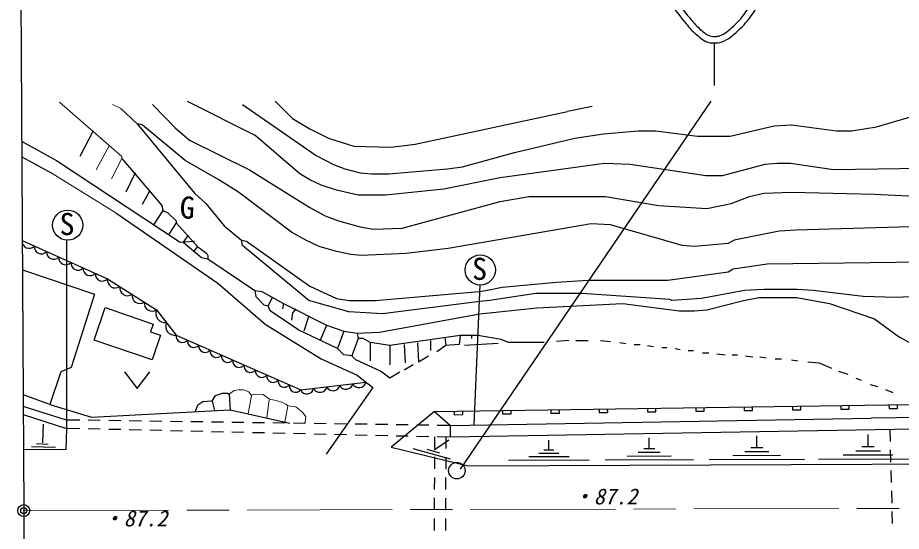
# Model space of a CAD drawing. Units: millimetres, scale not verified. Extents: x 40000 to 680000, y 20000 to 380000.
# Drawn here: x 269191 to 342362, y 264237 to 306788 of the extents above; entities that cross this region are included whole.
import ezdxf
from ezdxf.enums import TextEntityAlignment as Align

# ---------------------------------------------------------------- set-up
doc = ezdxf.new("R2010")
doc.units = ezdxf.units.MM
doc.header["$LTSCALE"] = 1000
doc.header["$PDMODE"] = 32
doc.header["$PDSIZE"] = 500
doc.linetypes.add('CHAIN', pattern=[18.5, 12, -1.5, 3.5, -1.5])
for name, color, linetype, lineweight in [('M-BGD', 7, 'Continuous', 25), ('M-BMK', 2, 'CHAIN', 13), ('M-BMK-SRVR', 3, 'Continuous', 25), ('M-STR-HTXT', 7, 'Continuous', 13), ('M-STR-STRC', 7, 'Continuous', 25)]:
    doc.layers.add(name, color=color, linetype=linetype, lineweight=lineweight)
doc.layers.add('M-OTRS', color=6, linetype='Continuous')
doc.styles.add('@ＭＳ ゴシック', font='')
doc.styles.add('ＭＳ ゴシック', font='')
doc.styles.get('@ＭＳ ゴシック').set_extended_font_data('@MS Gothic')
doc.styles.get('ＭＳ ゴシック').set_extended_font_data('MS Gothic')

msp = doc.modelspace()

# ---------------------------------------------------------------- linework, layer by layer
at = {"layer": 'M-BGD'}
for p, q in [((280358, 299607), (282220, 297660)), ((283236, 299861), (288824, 297067)), ((287808, 299607), (293904, 295374)), ((290518, 299861), (291957, 298422)), ((316764, 299438), (314732, 299015)), ((277733, 299269), (279088, 297999)), ((302117, 296305), (314732, 299015)), ((340302, 297745), (343773, 298761)), ((279088, 297999), (283829, 292241)), ((279511, 297914), (279088, 297999)), ((283067, 294951), (279511, 297914)), ((291957, 298422), (293396, 297575)), ((328194, 296983), (331835, 297829)), ((331835, 297829), (333274, 297914)), ((333274, 297914), (337000, 297406)), ((275447, 297406), (274346, 295289)), ((282220, 297660), (283406, 296644)), ((293396, 297575), (294920, 296813)), ((315325, 296813), (317696, 297152)), ((317696, 297152), (320574, 297406)), ((320574, 297406), (322014, 297406)), ((322014, 297406), (325485, 296983)), ((337000, 297406), (338270, 297406)), ((338270, 297406), (340302, 297745)), ((269520, 296559), (272399, 294951)), ((283406, 296644), (288401, 294189)), ((292550, 293850), (288824, 297067)), ((294920, 296813), (297037, 296136)), ((310330, 295628), (315325, 296813)), ((325485, 296983), (328194, 296983)), ((297037, 296136), (300085, 296051)), ((300085, 296051), (302117, 296305)), ((306012, 294443), (310330, 295628)), ((269523, 295249), (271976, 293935)), ((272399, 294951), (282644, 288177)), ((277818, 295120), (281120, 291225)), ((285861, 293342), (283067, 294951)), ((293904, 295374), (295344, 294612)), ((288401, 294189), (293396, 291056)), ((295344, 294612), (296275, 294273)), ((296275, 294273), (297545, 293935)), ((299916, 293850), (304742, 294273)), ((304742, 294273), (306012, 294443)), ((317780, 294697), (309144, 293511)), ((319897, 294612), (317780, 294697)), ((326162, 293681), (319897, 294612)), ((331073, 294612), (327517, 293681)), ((332089, 294697), (331073, 294612)), ((333190, 294697), (332089, 294697)), ((336746, 294189), (333190, 294697)), ((348684, 294358), (336746, 294189)), ((278918, 293935), (278156, 292326)), ((293396, 293342), (292550, 293850)), ((297545, 293935), (298476, 293850)), ((298476, 293850), (299916, 293850)), ((309144, 293511), (304488, 292580)), ((327517, 293681), (326162, 293681)), ((287470, 292326), (285861, 293342)), ((294328, 292919), (293396, 293342)), ((295598, 292495), (294328, 292919)), ((280104, 292411), (279511, 291310)), ((283829, 292241), (284760, 291395)), ((291872, 289024), (287470, 292326)), ((297376, 292072), (295598, 292495)), ((299662, 292072), (297376, 292072)), ((304488, 292580), (299662, 292072)), ((309144, 291564), (311515, 291987)), ((311515, 291987), (317865, 291987)), ((317865, 291987), (322268, 291225)), ((328279, 291395), (329803, 291987)), ((329803, 291987), (330988, 292241)), ((330988, 292241), (333274, 292326)), ((333274, 292326), (340132, 292157)), ((340132, 292157), (347075, 291818)), ((281120, 291225), (281204, 290802)), ((284760, 291395), (286284, 289532)), ((301016, 289363), (309144, 291564)), ((322268, 291225), (326247, 290971)), ((326247, 290971), (328279, 291395)), ((277310, 290633), (285776, 284791)), ((281204, 290802), (280442, 289617)), ((281204, 290802), (281628, 290633)), ((281628, 290633), (282305, 289955)), ((293396, 291056), (294666, 290379)), ((282305, 289786), (281712, 288855)), ((282305, 289955), (282305, 289786)), ((282305, 289786), (284083, 287839)), ((294666, 290379), (295767, 289955)), ((295767, 289955), (297545, 289447)), ((286284, 289532), (287724, 288347)), ((297545, 289447), (298646, 289278)), ((298646, 289278), (301016, 289363)), ((316680, 289701), (304826, 287669)), ((318288, 289617), (316680, 289701)), ((324215, 287923), (318288, 289617)), ((332258, 289109), (328533, 288347)), ((333613, 289193), (332258, 289109)), ((351393, 289701), (333613, 289193)), ((273246, 288347), (273241, 272767)), ((283321, 288770), (282898, 288177)), ((287724, 288347), (288147, 288262)), ((287808, 287923), (287724, 288347)), ((293058, 288347), (291872, 289024)), ((294158, 287839), (293058, 288347)), ((328533, 288347), (328025, 288093)), ((282644, 288177), (283829, 288262)), ((282898, 288177), (284422, 286907)), ((284083, 287839), (283744, 287415)), ((284083, 287839), (284845, 287246)), ((293312, 283351), (287808, 287923)), ((288147, 288262), (293396, 284537)), ((295598, 287415), (294158, 287839)), ((304826, 287669), (301355, 287246)), ((325231, 287839), (324215, 287923)), ((328025, 288093), (325231, 287839)), ((284422, 286907), (284930, 286823)), ((284845, 287246), (284930, 287077)), ((284930, 287077), (284930, 286823)), ((296783, 287161), (295598, 287415)), ((297630, 287077), (296783, 287161)), ((301355, 287246), (297630, 287077)), ((284930, 286823), (288824, 284198)), ((328448, 285976), (331242, 286399)), ((331242, 286399), (350716, 286653)), ((323030, 285045), (328025, 285722)), ((328025, 285722), (328448, 285976)), ((285776, 284791), (289671, 281404)), ((307456, 284653), (306976, 273036)), ((309314, 284452), (313801, 284875)), ((313801, 284875), (316426, 285045)), ((316426, 285045), (323030, 285045)), ((288824, 284198), (289417, 284113)), ((288824, 284198), (288909, 283690)), ((289417, 284113), (291195, 283097)), ((293396, 284537), (295598, 283521)), ((298815, 283351), (307366, 284113)), ((307366, 284113), (307959, 284198)), ((307959, 284198), (309314, 284452)), ((312108, 283944), (308298, 283351)), ((315918, 283944), (312108, 283944)), ((323199, 283436), (315918, 283944)), ((329380, 284198), (325824, 283521)), ((330988, 284283), (329380, 284198)), ((333698, 284283), (330988, 284283)), ((335052, 284198), (333698, 284283)), ((339201, 283690), (335052, 284198)), ((288909, 283690), (289586, 283013)), ((290264, 283605), (289925, 282928)), ((296614, 282420), (293312, 283351)), ((295598, 283521), (296614, 283351)), ((296614, 283351), (298815, 283351)), ((307451, 283267), (299408, 282251)), ((308298, 283351), (307451, 283267)), ((323368, 283351), (323199, 283436)), ((325824, 283521), (323368, 283351)), ((326247, 282589), (329295, 283351)), ((329295, 283351), (330565, 283605)), ((330565, 283605), (333698, 283605)), ((333698, 283605), (336407, 283097)), ((341910, 283605), (339201, 283690)), ((343688, 283690), (341910, 283605)), ((275523, 280075), (276449, 282773)), ((276449, 282773), (280420, 281410)), ((289586, 283013), (289925, 282928)), ((290094, 282505), (289925, 282928)), ((292465, 280896), (290094, 282505)), ((291195, 283097), (291110, 282674)), ((291195, 283097), (294751, 281319)), ((292211, 282674), (291957, 282335)), ((307451, 282251), (312192, 282759)), ((312192, 282759), (319304, 283097)), ((319304, 283097), (323961, 282505)), ((323961, 282505), (325231, 282505)), ((325231, 282505), (326247, 282589)), ((336407, 283097), (340132, 281827)), ((291957, 282335), (291872, 281743)), ((293312, 282081), (292888, 280811)), ((299408, 282251), (296614, 282420)), ((299154, 280727), (307451, 282251)), ((340132, 281827), (342221, 280325)), ((280420, 281410), (280201, 280773)), ((289671, 281404), (294328, 278525)), ((294751, 281319), (294243, 280049)), ((294751, 281319), (296190, 280811)), ((280201, 280773), (281023, 280491)), ((281023, 280491), (280316, 278430)), ((295682, 279372), (292465, 280896)), ((296190, 280811), (295682, 279372)), ((296190, 280811), (297291, 280642)), ((297291, 280642), (299154, 280727)), ((297291, 280642), (297376, 280219)), ((305842, 280473), (300000, 279626)), ((304572, 280303), (304657, 279626)), ((305842, 280473), (305758, 279711)), ((307282, 280473), (305842, 280473)), ((306774, 280473), (306774, 280219)), ((309229, 280134), (307282, 280473)), ((344789, 278864), (342221, 280325)), ((280316, 278430), (275523, 280075)), ((297376, 280219), (296868, 278779)), ((297799, 280219), (297376, 280219)), ((298392, 279880), (297799, 280219)), ((300000, 279626), (298392, 279880)), ((298392, 279880), (298392, 278356)), ((300000, 279626), (300000, 278017)), ((301186, 279711), (301270, 278187)), ((302286, 279880), (302371, 278271)), ((303387, 280049), (303387, 279203)), ((304657, 279626), (303895, 279118)), ((305758, 279711), (304657, 279626)), ((308975, 279795), (306181, 279626)), ((309822, 279880), (309229, 280134)), ((312785, 279880), (309822, 279880)), ((314817, 280049), (313801, 279965)), ((315410, 280049), (316426, 280049)), ((317442, 280049), (318288, 279965)), ((319050, 279880), (319558, 279795)), ((320236, 279711), (320744, 279711)), ((321336, 279626), (321844, 279541)), ((296190, 278864), (295682, 279372)), ((296868, 278779), (296190, 278864)), ((322522, 279457), (322945, 279457)), ((323622, 279372), (324046, 279287)), ((324723, 279203), (325146, 279203)), ((325908, 279033), (326416, 279033)), ((327094, 278949), (327771, 278864)), ((328364, 278864), (328787, 278864)), ((294328, 278525), (297291, 277171)), ((297206, 278441), (296868, 278779)), ((299238, 277509), (297206, 278441)), ((302371, 278271), (303218, 278779)), ((329464, 278779), (330057, 278695)), ((330650, 278695), (331158, 278610)), ((331920, 278525), (332428, 278525)), ((333274, 278441), (333782, 278356)), ((334629, 278271), (335560, 278187)), ((335560, 278187), (336576, 277763)), ((278045, 277461), (279095, 276061)), ((279095, 276061), (280145, 277461)), ((300000, 276917), (299238, 277509)), ((300847, 277425), (300000, 276917)), ((301948, 278017), (301186, 277594)), ((337169, 277509), (337931, 277255)), ((338608, 276917), (339032, 276747)), ((339794, 276409), (340386, 276239)), ((341064, 275985), (341656, 275731)), ((273241, 273459), (269642, 274591)), ((321343, 274428), (321347, 274128)), ((322047, 274138), (322042, 274437)), ((325342, 274484), (325346, 274185)), ((326046, 274194), (326042, 274494)), ((329342, 274541), (329346, 274242)), ((330046, 274251), (330042, 274551)), ((333341, 274598), (333346, 274298)), ((334046, 274308), (334041, 274608)), ((337341, 274655), (337345, 274355)), ((338045, 274365), (338041, 274665)), ((341341, 274712), (341345, 274412)), ((341345, 274412), (342045, 274422)), ((342045, 274422), (342040, 274722)), ((269645, 273920), (273241, 272767)), ((303694, 274176), (305023, 273001)), ((305344, 274200), (305348, 273900)), ((305348, 273900), (306048, 273910)), ((306048, 273910), (306044, 274210)), ((309344, 274257), (309348, 273957)), ((309348, 273957), (310048, 273967)), ((310048, 273967), (310044, 274267)), ((313343, 274314), (313348, 274014)), ((313348, 274014), (314048, 274024)), ((314048, 274024), (314043, 274324)), ((317343, 274371), (317347, 274071)), ((317347, 274071), (318047, 274081)), ((318047, 274081), (318043, 274381)), ((321347, 274128), (322047, 274138)), ((325346, 274185), (326046, 274194)), ((329346, 274242), (330046, 274251)), ((333346, 274298), (334046, 274308)), ((337345, 274355), (338045, 274365)), ((356642, 273869), (339878, 273615)), ((271261, 271571), (271323, 273124)), ((274333, 273443), (273241, 273459)), ((276033, 273419), (275033, 273433)), ((277733, 273394), (276733, 273409)), ((279433, 273370), (278433, 273384)), ((281133, 273345), (280133, 273360)), ((282833, 273321), (281833, 273335)), ((284532, 273296), (283533, 273311)), ((286232, 273272), (285232, 273286)), ((287932, 273247), (286932, 273262)), ((289632, 273223), (288632, 273237)), ((291332, 273198), (290332, 273213)), ((293032, 273174), (292032, 273188)), ((294731, 273150), (293731, 273164)), ((296431, 273125), (295431, 273139)), ((298131, 273101), (297131, 273115)), ((299831, 273076), (298831, 273091)), ((301531, 273052), (300531, 273066)), ((303230, 273027), (302231, 273042)), ((305023, 273001), (303930, 273017)), ((273241, 272767), (273171, 270982)), ((274336, 272741), (273241, 272767)), ((276035, 272702), (275036, 272725)), ((277735, 272662), (276735, 272685)), ((279434, 272623), (278435, 272646)), ((281134, 272583), (280134, 272606)), ((282834, 272543), (281834, 272567)), ((284533, 272504), (283533, 272527)), ((286233, 272464), (285233, 272488)), ((287932, 272425), (286932, 272448)), ((289632, 272385), (288632, 272409)), ((291331, 272346), (290332, 272369)), ((293031, 272306), (292031, 272330)), ((294730, 272267), (293731, 272290)), ((296430, 272227), (295430, 272250)), ((298129, 272188), (297130, 272211)), ((341406, 272657), (341432, 271678)), ((271713, 271439), (270761, 271478)), ((299829, 272148), (298829, 272171)), ((301528, 272109), (300529, 272132)), ((303228, 272069), (302228, 272092)), ((303717, 272058), (303711, 271105)), ((305023, 272027), (303928, 272053)), ((304646, 272036), (304641, 271093)), ((273171, 270982), (269662, 271017)), ((272337, 271174), (270325, 271228)), ((305028, 270220), (301946, 271070)), ((341451, 270978), (341478, 269979)), ((303706, 270405), (303700, 269405)), ((304638, 270393), (304634, 269393)), ((341497, 269279), (341524, 268279)), ((303696, 268705), (303690, 267705)), ((304630, 268693), (304626, 267693)), ((341543, 267579), (341570, 266580)), ((303686, 267005), (303680, 266005)), ((304622, 266993), (304618, 265993)), ((341588, 265880), (341615, 264880)), ((303675, 265305), (303669, 264305)), ((304614, 265293), (304610, 264293))]:
    msp.add_line(p, q, dxfattribs=at)
for points in [[(269563, 288318), (276632, 285158), (280700, 282591), (282319, 280498), (292627, 275956), (298019, 276603)], [(269577, 285889), (275543, 283888), (273612, 277797), (272752, 277446), (271857, 274742), (269636, 275550)], [(297291, 277171), (298600, 276151), (294729, 270622)], [(285297, 275014), (285566, 275494), (286163, 275670), (286573, 275670), (286690, 275600), (286786, 274312)], [(271857, 274742), (275315, 273707), (286786, 274312), (291721, 273193)], [(283919, 274161), (284115, 274722), (284513, 275003), (285168, 275050), (285297, 275014), (285488, 274244)], [(303694, 274176), (358076, 274951), (369925, 274200)], [(303694, 274176), (300113, 271201), (306485, 269665), (366657, 269925), (369992, 272348), (351390, 272830), (305023, 272027), (305023, 273001), (339878, 273615)], [(303670, 270992), (303756, 271055), (304903, 271811)], [(303070, 271039), (303163, 271008), (304123, 270735)]]:
    msp.add_lwpolyline(points, dxfattribs=at)
for centre, radius in [((273334, 289602), 1250), ((307494, 285888), 1250), ((305557, 269266), 683)]:
    msp.add_circle(centre, radius, dxfattribs=at)
for centre, radius, start, end in [((270142, 288259), 582, 174.16205, 317.66732), ((271152, 287807), 582, 174.16205, 317.66732), ((272162, 287356), 582, 174.16205, 317.66732), ((273172, 286904), 582, 174.16205, 317.66732), ((274181, 286453), 582, 174.16205, 317.66732), ((275191, 286002), 582, 174.16205, 317.66732), ((276201, 285550), 582, 174.16205, 317.66732), ((277275, 285050), 652, 170.47822, 305.01236), ((278292, 284408), 652, 170.47822, 305.01236), ((279309, 283767), 652, 170.47822, 305.01236), ((280326, 283125), 652, 170.47822, 305.01236), ((281379, 282280), 747, 155.41211, 280.03788), ((282189, 281233), 747, 155.41211, 280.03788), ((282839, 280408), 528, 170.22571, 322.21646), ((283776, 279995), 528, 170.22571, 322.21646), ((284713, 279582), 528, 170.22571, 322.21646), ((285650, 279169), 528, 170.22571, 322.21646), ((286587, 278756), 528, 170.22571, 322.21646), ((287524, 278344), 528, 170.22571, 322.21646), ((288462, 277931), 528, 170.22571, 322.21646), ((289399, 277518), 528, 170.22571, 322.21646), ((290336, 277105), 528, 170.22571, 322.21646), ((291273, 276692), 528, 170.22571, 322.21646), ((297460, 276706), 569, 204.10122, 349.5926), ((292210, 276279), 528, 170.22571, 322.21646), ((293146, 276188), 569, 204.10122, 349.5926), ((294225, 276317), 569, 204.10122, 349.5926), ((295303, 276447), 569, 204.10122, 349.5926), ((296381, 276576), 569, 204.10122, 349.5926)]:
    msp.add_arc(centre, radius, start, end, dxfattribs=at)
at = {"layer": 'M-BMK'}
msp.add_line((269691, 265954), (370070, 266212), dxfattribs=at)
at = {"layer": 'M-BMK-SRVR'}
for p, q in [((269351, 325261), (269691, 265954)), ((269691, 265954), (269899, 229745))]:
    msp.add_line(p, q, dxfattribs=at)
msp.add_circle((269691, 265954), 500, dxfattribs=at)
msp.add_point((269691, 265954), dxfattribs=at)
at = {"layer": 'M-OTRS'}
msp.add_point((269691, 265954), dxfattribs=at)
at = {"layer": 'M-STR-HTXT'}
for p, q in [((272653, 299777), (277818, 295289)), ((277056, 299607), (277733, 299269)), ((276802, 296221), (275701, 294189)), ((277818, 295120), (276971, 293427)), ((277818, 295289), (277818, 295120)), ((271976, 293935), (277310, 290633))]:
    msp.add_line(p, q, dxfattribs=at)
for points in [[(286690, 275600), (287111, 275915), (287497, 275951), (287895, 275962), (288117, 275880), (288340, 275787), (288550, 275494), (288274, 273975)], [(288550, 275494), (288749, 275600), (289510, 275576), (290048, 275190), (289990, 274968), (289832, 273621)], [(290048, 275190), (290586, 275085), (291113, 274921), (291406, 274780), (291558, 274628), (291327, 273282)], [(291558, 274628), (292236, 274546), (292775, 274102), (293044, 273727), (292973, 273175)]]:
    msp.add_lwpolyline(points, dxfattribs=at)
at = {"layer": 'M-STR-STRC'}
for p, q in [((326895, 301161), (326895, 304698)), ((326586, 299861), (305837, 269394)), ((339608, 271226), (339605, 272254)), ((313178, 270960), (313175, 271794)), ((321484, 271062), (321481, 271975)), ((330390, 271162), (330387, 272150)), ((313595, 270961), (312760, 270959)), ((322398, 270760), (320571, 270755)), ((321940, 271063), (321027, 271061)), ((331379, 270835), (329403, 270830)), ((330884, 271163), (329896, 271160)), ((340636, 270887), (338582, 270881)), ((340122, 271228), (339094, 271225)), ((316517, 270135), (309843, 270116)), ((314848, 270408), (311511, 270399)), ((314013, 270684), (312344, 270680)), ((325140, 270159), (317833, 270139)), ((323312, 270458), (319659, 270448)), ((334346, 270185), (326440, 270163)), ((332368, 270508), (328415, 270498)), ((343720, 270211), (335502, 270188)), ((341665, 270547), (337555, 270536))]:
    msp.add_line(p, q, dxfattribs=at)
for points in [[(325594, 314042), (326549, 314146), (327093, 314117), (328053, 314069), (328520, 314045), (328786, 314040), (329243, 313936), (329733, 313825), (330026, 313769), (330459, 313513), (330805, 313309), (330991, 313153), (331226, 312826), (331501, 312442), (331617, 312180), (331702, 311715), (331785, 311258), (331732, 310983), (331649, 310526), (331547, 309970), (331428, 309667), (331199, 309151), (330819, 308292), (330551, 307829), (330009, 307062), (329608, 306493), (329362, 306180), (328846, 305713), (328378, 305291), (328106, 305029), (327524, 304788), (327359, 304719), (327252, 304718), (327074, 304708), (326785, 304693), (326607, 304665), (326334, 304761), (325872, 304924), (325672, 305153), (325303, 305475), (324923, 305807), (324750, 306037), (324430, 306427), (323920, 307050), (323627, 307401), (323214, 308093), (322785, 308811), (322539, 309225), (322288, 310023), (322154, 310452), (322121, 310711), (322103, 311160), (322088, 311543), (322057, 311776), (322183, 312138), (322329, 312561), (322498, 312778), (322817, 313090), (323106, 313373), (323316, 313493), (323690, 313646), (324393, 313932), (324838, 313960), (325594, 314042)], [(325701, 313525), (326604, 313621), (327119, 313587), (328026, 313540), (328458, 313518), (328704, 313513), (329125, 313418), (329553, 313321), (329808, 313272), (330185, 313049), (330457, 312889), (330602, 312767), (330786, 312511), (331007, 312202), (331101, 311991), (331168, 311618), (331238, 311235), (331194, 311005), (331124, 310621), (331032, 310113), (330923, 309837), (330714, 309366), (330350, 308544), (330094, 308101), (329576, 307368), (329201, 306837), (328971, 306544), (328489, 306108), (328074, 305733), (327833, 305501), (327317, 305288), (327218, 305247), (327154, 305245), (327047, 305240), (326839, 305229), (326712, 305209), (326516, 305278), (326129, 305414), (325961, 305606), (325652, 305876), (325298, 306185), (325137, 306399), (324839, 306762), (324348, 307362), (324067, 307700), (323669, 308365), (323265, 309041), (323033, 309432), (322798, 310183), (322679, 310560), (322651, 310787), (322635, 311181), (322623, 311486), (322598, 311671), (322698, 311959), (322813, 312290), (322945, 312460), (323195, 312705), (323426, 312930), (323593, 313027), (323892, 313148), (324561, 313420), (324983, 313449), (325701, 313525)]]:
    msp.add_open_spline(points, degree=3, knots=[0, 0, 0, 0, 1, 1, 1, 2, 2, 2, 3, 3, 3, 4, 4, 4, 5, 5, 5, 6, 6, 6, 7, 7, 7, 8, 8, 8, 9, 9, 9, 10, 10, 10, 11, 11, 11, 12, 12, 12, 13, 13, 13, 14, 14, 14, 15, 15, 15, 16, 16, 16, 17, 17, 17, 18, 18, 18, 19, 19, 19, 20, 20, 20, 21, 21, 21, 21], dxfattribs=at)

# ---------------------------------------------------------------- texts
at = {"layer": 'M-BGD', "style": '@ＭＳ ゴシック'}
msp.add_text('G', height=1833, rotation=357.018, dxfattribs=at).set_placement((282537, 289631), align=Align.BOTTOM_LEFT)
at = {"layer": 'M-BGD', "style": 'ＭＳ ゴシック'}
for p in [(272655, 288228), (306815, 284515)]:
    msp.add_text('S', height=1833, dxfattribs=at).set_placement(p, align=Align.BOTTOM_LEFT)
at = {"layer": 'M-BGD', "style": 'ＭＳ ゴシック', "oblique": 15}
for p in [(315100, 266071), (276177, 264252)]:
    msp.add_text('・87.2', height=1320, dxfattribs=at).set_placement(p, align=Align.BOTTOM_LEFT)

doc.saveas('drawing.dxf')
